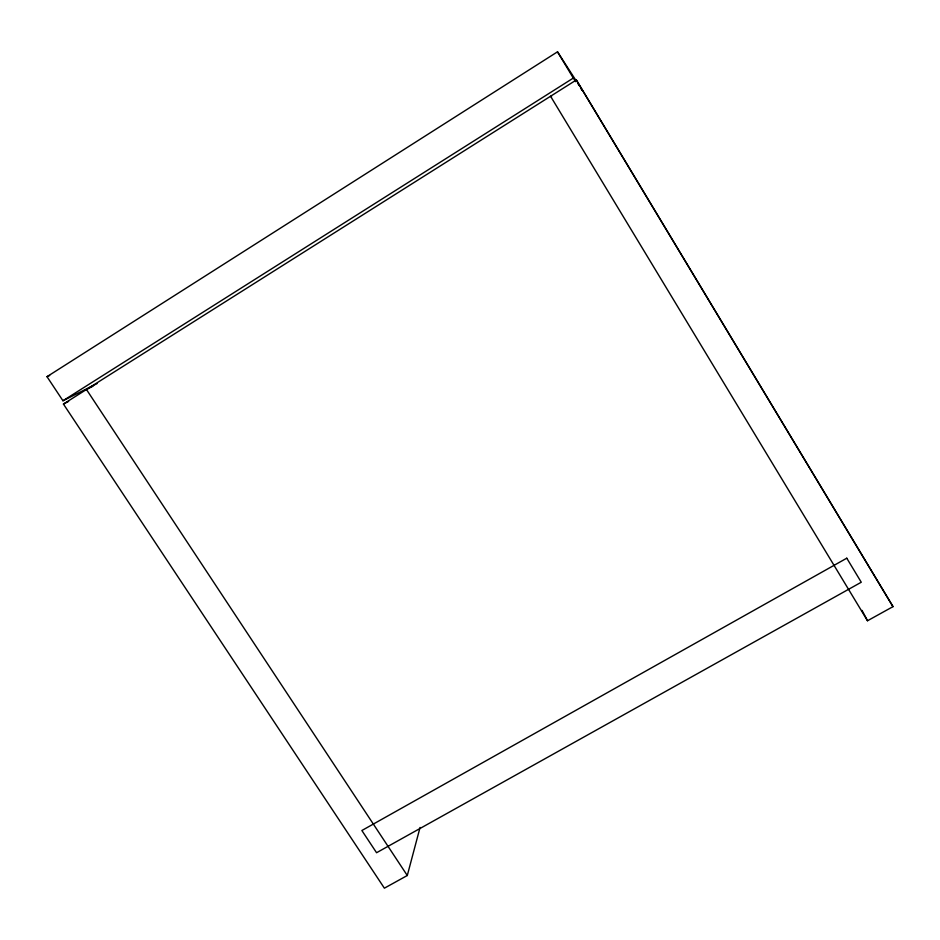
<?xml version="1.0" encoding="UTF-8"?>
<svg xmlns="http://www.w3.org/2000/svg" width="940" height="940" viewBox="0 0 940 940"><rect width="100%" height="100%" fill="white"/><g stroke="black" fill="none" stroke-linecap="round" stroke-linejoin="round"><path stroke-width="1.41" d="M551.604 96.832L550.558 96.256L867.514 620.752L893 606.641L576.326 79.971L63.426 404.047L384.389 888.183L407.29 875.504L420.062 827.447M97.067 383.59L62.956 400.757L47 376.681L557.514 51.818L576.161 80.793M62.956 400.757L573.306 78.079L575.703 81.686M63.426 404.047L68.632 401.392M92.978 386.211L86.457 389.501L407.29 875.504M47 376.681L49.667 375.495M576.326 79.971L893 606.641M577.712 83.213L579.122 85.563M580.544 87.925L581.954 90.275M557.514 51.818L573.306 78.079M862.039 610.413L867.514 620.752M846.775 558.196L361.865 830.514L376.564 852.733L861.263 582.236L846.775 558.196"/></g></svg>
